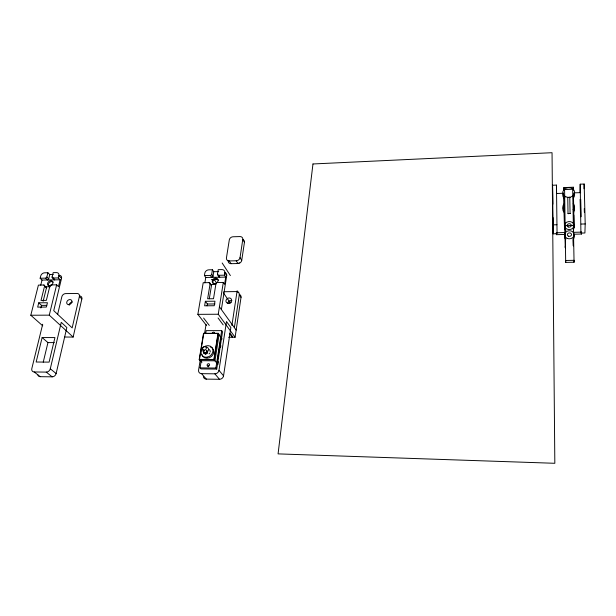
<?xml version="1.0" encoding="UTF-8"?>
<svg xmlns="http://www.w3.org/2000/svg" width="616" height="616" viewBox="0 0 616 616"><rect width="100%" height="100%" fill="white"/><g stroke="black" fill="none" stroke-linecap="round" stroke-linejoin="round"><path stroke-width="0.92" d="M567.752 197.466L569.777 197.39L567.752 197.466L568.021 213.644L570.07 213.413L568.021 213.644M573.28 189.312L573.303 187.218L563.879 187.58L563.886 189.666M573.434 193.901L574.043 227.42L573.796 215.038M574.058 262.231L574.089 260.314L565.688 260.476L565.688 262.385L574.058 262.231L572.68 189.251L564.587 189.551L565.688 262.385M580.003 192.7L580.203 184.184L584.16 184.03L585.2 223.947L584.9 232.987L580.919 233.094L580.203 184.184M574.104 234.219L581.55 234.026L581.604 232.124L573.203 232.34M584.022 188.766L584.16 184.03M228.598 337.245L235.096 337.252L241.025 297.335A3.534 2.995 -33.4 0 0 239.347 294.41M234.38 327.643L239.301 294.725A3.557 3.003 -33.3 0 0 236.413 291.584L223.893 291.73M241.726 260.399L240.032 257.627L242.789 239.509A3.473 2.857 -30.3 0 0 239.955 236.575L233.056 236.767A3.465 2.849 -30.8 0 0 229.306 239.87L226.434 257.919A3.503 2.895 -31.8 0 0 229.26 260.93L231.008 263.679L237.945 263.54A3.488 2.903 -31.3 0 0 241.726 260.399L244.452 242.342A3.457 2.849 -30.3 0 0 243.081 239.716M203.365 376.553A3.758 3.242 -41.1 0 0 206.329 379.117L219.481 379.294A3.765 3.272 -40.4 0 0 223.546 375.845L230.854 327.527L226.495 321.514L218.98 370.332A3.812 3.303 -40.1 0 1 214.861 373.82L201.548 373.666A3.804 3.272 -40.9 0 1 198.583 370.116L200.262 359.844M231.893 325.525L237.145 290.783L238.438 292.746M201.147 361.369L200.085 367.883L200.985 368.93L216.74 369.092L215.87 368.045L221.691 330.638L206.168 330.646L205.706 333.441M217.017 363.325L221.029 337.522M216.74 369.092L222.53 331.755L221.691 330.638M218.095 363.563L218.387 361.677M220.574 347.555L220.867 345.676M221.375 309.532L226.703 275.652A3.696 3.08 -33.1 0 0 225.279 272.78M218.025 364.572L213.875 359.505L217.964 333.525L203.727 333.525L199.476 359.39L201.933 362.277M218.233 333.295L214.083 359.736L199.199 359.629L203.526 333.295L218.233 333.295L219.096 334.419L214.961 360.814L200.108 360.691L199.199 359.629M235.096 337.252L218.256 314.237L223.3 282.428L217.309 282.513A1.247 1.04 -33.9 0 0 215.962 283.637L213.513 298.729L207.63 298.791L210.125 283.714A1.24 1.032 -34.4 0 0 209.14 282.629L203.203 282.713L197.859 314.345L206.437 325.417M223.3 282.428L224.601 284.346L225.733 277.131L224.447 275.19L224.825 272.803A3.711 3.088 -33.1 0 0 221.852 269.585L218.233 269.654L217.494 274.212L218.803 276.145A1.232 1.024 -33.3 0 0 219.789 277.223L218.48 275.29A1.24 1.032 -33.3 0 1 217.494 274.212M209.301 298.775L211.465 285.624L210.125 283.714M204.412 275.521L210.333 275.421L211.673 277.354A1.232 1.024 -33.8 0 0 213.005 276.245L213.752 271.702L212.428 269.754L208.832 269.823A3.704 3.065 -33.9 0 0 204.812 273.15L204.412 275.521L205.767 277.446L204.866 282.829M204.55 333.718L206.075 324.386M205.367 301.293L204.62 305.813L214.237 305.736L214.969 301.209L205.367 301.293L207.376 304.011L207.076 305.805M210.333 275.421A1.232 1.024 -33.8 0 0 211.681 274.312L212.428 269.754M57.688 314.129L61.862 296.658A3.434 2.68 -41.2 0 1 65.627 293.601L77.038 293.462A3.442 2.703 -40.9 0 1 79.402 296.465L72.172 327.897L53.738 310.664L61.531 278.363A3.565 2.757 -40.4 0 0 59.406 275.298M64.734 337.044L73.142 337.06L81.851 298.952A3.427 2.695 -40.9 0 0 79.764 295.965M37.83 374.851A3.65 2.888 -46.2 0 0 40.217 376.676L52.152 376.838A3.658 2.911 -46 0 0 56.133 373.55L66.851 327.52L61.261 322.337L50.289 368.784A3.704 2.926 -45.8 0 1 46.262 372.103L34.211 371.964A3.696 2.903 -46 0 1 31.816 368.584L42.689 324.247M43.243 362.162L47.948 342.588L42.127 337.568L36.159 362.015L49.103 362.123L54.932 337.583L42.127 337.568M61.531 278.363L58.874 275.66A3.588 2.764 -40.4 0 0 56.456 272.588L53.176 272.649L52.098 277A1.194 0.924 -40.5 0 0 52.899 278.024L58.32 277.939L60.137 279.772L58.474 286.656L56.641 284.838L51.213 284.915A1.201 0.932 -41 0 0 49.888 285.986L46.346 300.377L41.01 300.431L44.591 286.063A1.201 0.924 -41.2 0 0 43.798 285.023L38.408 285.1L30.8 315.246L42.743 325.833M73.142 337.06L49.272 315.146L56.641 284.838M58.32 277.939L58.874 275.66M43.135 301.301L46.462 287.865A1.194 0.924 -41.3 0 0 45.669 286.833L43.798 285.023M40.132 278.24L45.507 278.147L47.37 279.98A1.194 0.916 -40.7 0 0 48.679 278.917L49.757 274.582L47.909 272.742L44.637 272.803A3.581 2.741 -40.7 0 0 40.71 275.976L40.132 278.24L42.011 280.064L60.137 279.772M45.507 278.147A1.194 0.916 -40.7 0 0 46.824 277.085L47.909 272.742M40.895 307.962L41.534 305.39L38.739 302.818L37.668 307.115L46.385 307.053L47.447 302.733L38.739 302.818M40.725 285.193L42.011 280.064M556.464 185.1L557.064 233.71L553.137 233.81L552.56 185.247L556.464 185.1L556.602 193.555M556.91 193.486L563.563 193.247M574.012 192.862L580.657 192.623M552.922 224.863L556.91 224.748M581.15 224.062L585.2 223.947M564.002 197.266L564.464 227.689L564.456 225.687L574.073 225.425A4.812 4.012 -2.9 0 0 566.789 222.168A4.812 4.012 -2.9 0 0 566.928 229.106A4.812 4.012 -2.9 0 0 574.073 225.425M564.803 234.457L556.425 234.673L556.387 232.779L564.795 232.563M229.26 260.93L236.228 260.784A3.503 2.911 -31.3 0 0 240.032 257.627M49.757 274.582L53.253 274.52M213.752 271.702L218.711 271.618M218.48 275.29L224.447 275.19M205.767 277.446L225.733 277.131M211.342 279.641L217.163 279.548M45.669 286.833L50.242 286.771M209.14 282.629L210.487 284.538L215.8 284.461M41.534 305.39L46.731 305.351M207.376 304.011L215.015 303.942M30.8 315.246L49.272 315.146M197.859 314.345L218.256 314.237M47.948 342.588L54.293 342.604M199.476 359.39L213.875 359.505M200.085 367.883L215.87 368.045M34.211 371.964L40.217 376.676M46.262 372.103L52.152 376.838M50.289 368.784L56.133 373.55M44.591 286.063L46.462 287.865M46.824 277.085L48.679 278.917M52.899 278.024L54.739 279.856A1.194 0.916 -40.5 0 1 53.938 278.832L52.098 277M79.402 296.465L81.851 298.952M201.548 373.666L206.329 379.117M214.861 373.82L219.481 379.294M218.98 370.332L223.546 375.845M203.611 318.041L209.286 325.425M217.964 333.525L222.137 338.985M218.079 317.979L223.2 324.917M229.452 333.395L232.301 337.245M230.623 333.972L232.425 336.421M219.427 306.83L236.159 330.122M214.252 279.595L216.393 282.698M223.346 292.777L230.299 302.849M211.681 274.312L213.005 276.245M224.825 272.803L226.703 275.652M239.301 294.725L241.025 297.335M222.168 262.994L230.392 275.583M236.228 260.784L237.945 263.54M242.789 239.509L244.452 242.342M584.268 208.547L584.368 212.304M580.726 199.422L581.142 216.724M581.504 232.101L581.55 234.026M580.118 199.415L580.526 216.74M552.56 185.247L552.86 204.189M573.303 187.218L573.357 190.082M573.434 196.935L573.735 212.181M573.203 238.184L573.357 245.784M573.18 240.094L573.296 245.776M569.777 197.39L570.07 213.583M564.995 227.959L565.28 247.848L565.28 245.969M563.879 187.58L563.917 190.436M563.994 195.203L564.456 225.687M556.402 232.756L556.425 234.673M552.983 217.564L553.137 233.81M207.6 353.276A2.04 1.74 -39.1 0 1 207.33 353.368M206.452 350.442A1.917 1.64 -39.2 0 1 206.637 353.007A1.917 1.64 -39.2 0 1 203.927 353.276A1.917 1.64 -39.2 0 1 204.389 350.643M206.329 350.288A1.917 1.64 -39.2 0 1 206.514 352.86A1.917 1.64 -39.2 0 1 203.804 353.122A1.917 1.64 -39.2 0 1 204.266 350.496M208.593 349.326A2.988 2.556 -39.1 0 1 210.179 351.959M209.74 353.099A2.988 2.556 -39.1 0 1 209.047 353.892M205.99 354.508A2.988 2.556 -39.1 0 1 204.797 353.415M205.913 347.116A3.003 2.564 -39 0 1 208.477 349.873A3.003 2.564 -39 0 1 205.028 352.598A3.003 2.564 -39 0 1 202.964 349.449M210.356 346.877A6.353 5.444 -39.1 0 1 211.496 356.448A6.353 5.444 -39.1 0 1 201.909 354.439M212.135 333.541A1.309 1.117 -37.3 0 1 213.567 332.178A1.309 1.117 -37.3 0 1 214.568 333.541M208.216 366.828A1.332 1.147 -40.1 0 1 208.193 365.75M48.749 286.063A2.98 2.302 -40.9 0 1 49.542 282.467A2.98 2.302 -40.9 0 1 53.222 282.136M69.208 305.267A2.857 2.248 -41.4 0 1 72.403 302.017M50.312 285.855A2.988 2.302 -40.9 0 1 47.694 283.006A2.988 2.302 -40.9 0 1 52.168 281.119A2.988 2.302 -40.9 0 1 51.113 285.516M239.301 262.755A2.88 2.395 -31.4 0 1 238.785 263.047M237.738 263.34A2.88 2.395 -31.4 0 1 237.245 263.355M231.008 263.679A3.48 2.888 -31.8 0 1 228.197 260.676M213.39 283.737A3.08 2.572 -33.9 0 1 214.276 279.672A3.08 2.572 -33.9 0 1 218.426 280.234M227.727 303.457A2.949 2.502 -34.2 0 1 231.939 300.724M210.487 284.538A1.24 1.032 -34.4 0 1 211.465 285.624M229.753 303.357A2.941 2.495 -34.2 0 1 231.331 302.394M573.85 206.999A5.783 4.782 -3.7 0 1 573.311 211.881M564.587 212.674A5.783 4.782 -3.7 0 1 563.34 207.346M573.227 203.757A5.814 4.789 -3.8 0 1 573.088 209.779M564.579 210.302A5.814 4.789 -3.8 0 1 564.479 203.534M574.197 193.108A5.929 4.859 -4.2 0 1 573.227 198.036M564.549 198.591A5.929 4.859 -4.2 0 1 563.27 193.185M573.827 226.303A4.797 3.996 -2.9 0 1 573.134 229.853M565.904 230.476A4.797 3.996 -2.9 0 1 564.741 226.28M573.758 234.95A4.82 4.035 -2.4 0 1 573.103 239.293M565.811 239.47A4.82 4.035 -2.4 0 1 565.157 234.912M312.966 163.971L278.078 453.884L554.831 463.294L552.044 152.706L312.966 163.971M204.481 350.173A2.048 1.756 -39 0 0 206.067 347.101A2.048 1.756 -39 0 0 202.71 347.709A2.048 1.756 -39 0 0 204.481 350.173M207.207 357.195A6.368 5.452 -39.1 0 0 212.081 347.655A6.368 5.452 -39.1 0 0 201.663 349.549A6.368 5.452 -39.1 0 0 207.207 357.195M208.385 366.143A1.332 1.147 -40.1 0 0 209.409 364.141A1.332 1.147 -40.1 0 0 207.23 364.526A1.332 1.147 -40.1 0 0 208.385 366.143M69.4 304.543A2.872 2.256 -41.4 0 0 71.541 300.277A2.872 2.256 -41.4 0 0 66.998 301.463A2.872 2.256 -41.4 0 0 69.4 304.543M228.513 303.28A2.972 2.51 -34.2 0 0 231.331 299.137A2.972 2.51 -34.2 0 0 226.442 299.445A2.972 2.51 -34.2 0 0 228.513 303.28M214.861 283.614A3.088 2.572 -33.9 0 0 217.818 279.341A3.088 2.572 -33.9 0 0 212.751 279.687A3.088 2.572 -33.9 0 0 214.861 283.614M565.811 196.858A5.952 4.874 -4.3 0 0 574.643 192.292A5.952 4.874 -4.3 0 0 565.634 188.419A5.952 4.874 -4.3 0 0 565.811 196.858M568.26 226.942A2.064 1.717 -2.9 0 0 571.317 225.364A2.064 1.717 -2.9 0 0 568.198 223.97A2.064 1.717 -2.9 0 0 568.26 226.942M568.414 236.159A2.071 1.732 -2.5 0 0 571.494 234.581A2.071 1.732 -2.5 0 0 568.36 233.156A2.071 1.732 -2.5 0 0 568.414 236.159M567.082 238.338A4.836 4.05 -2.5 0 0 574.258 234.642A4.836 4.05 -2.5 0 0 566.936 231.331A4.836 4.05 -2.5 0 0 567.082 238.338"/></g></svg>
